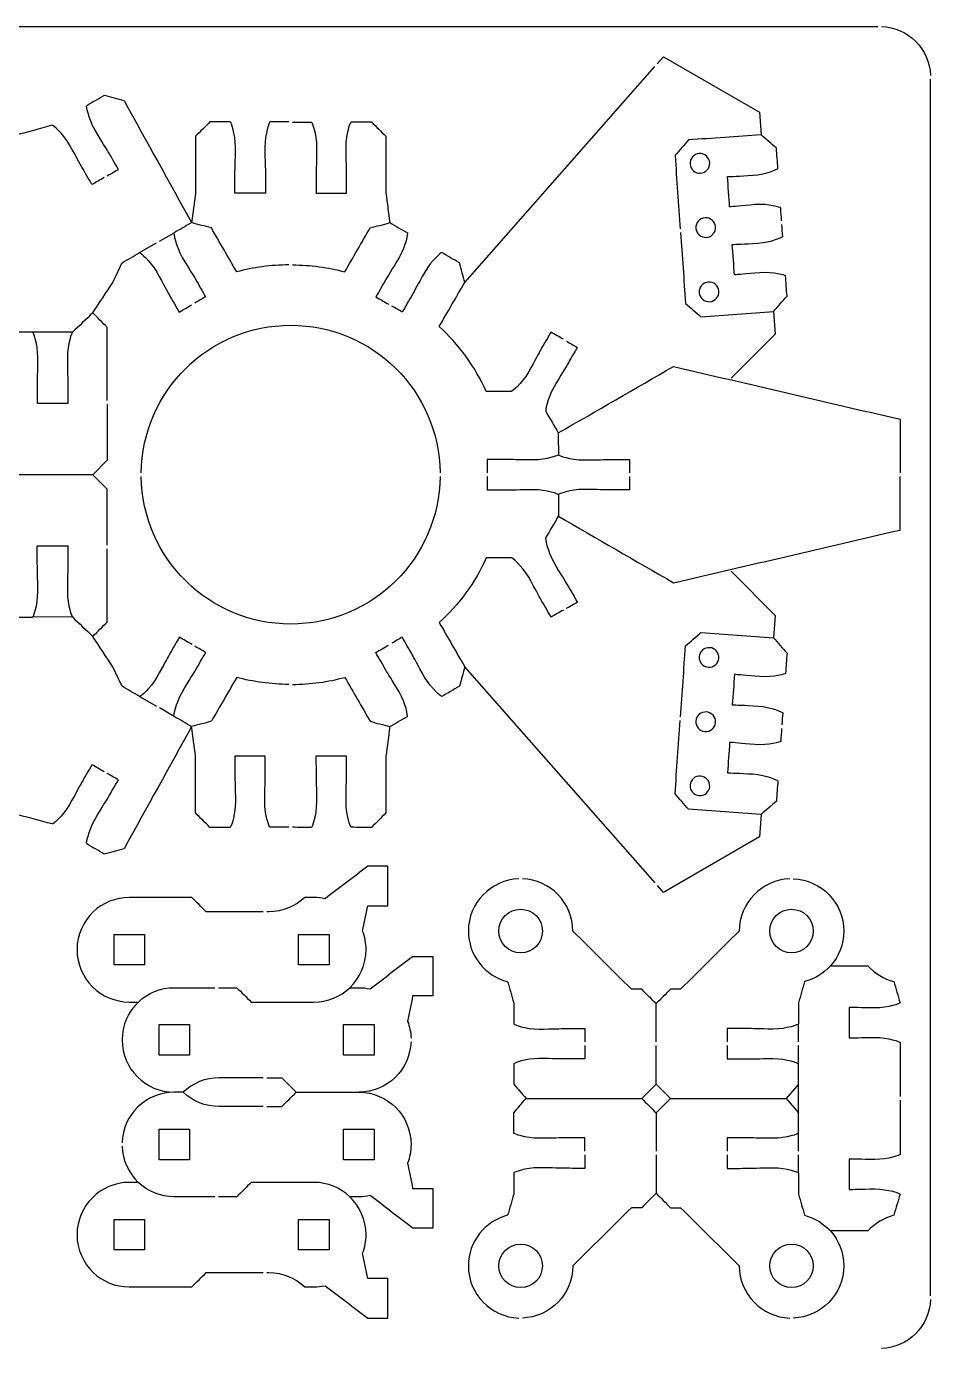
# Model space of a CAD drawing. Extents: x 0 to 680, y 0 to 410.
# Drawn here: x 131.1 to 220, y 140 to 270 of the extents above; entities that cross this region are included whole.
import ezdxf

# ---------------------------------------------------------------- set-up
doc = ezdxf.new("R2010")
doc.units = 0
doc.header["$MEASUREMENT"] = 0
doc.layers.add('DEFAULT', color=18, linetype='CONTINUOUS')

msp = doc.modelspace()

# ---------------------------------------------------------------- linework, layer by layer
at = {"layer": 'DEFAULT', "color": 1}
for points in [[(5.18, 270), (214.83, 270)], [(193.13, 266.32), (193.73, 267), (203.17, 261.56), (203.18, 261.56), (203.34, 259.35)], [(174.2, 244.82), (192.9, 266.06)], [(220, 145.18), (220, 264.83)], [(144.2, 248.88), (145.62, 249.71)], [(142.24, 247.76), (142.24, 247.76), (143.89, 248.71)], [(204.57, 241.97), (204.73, 239.76), (200.4, 235.43)], [(135.63, 239.93), (131.72, 239.93)], [(139.05, 232.87), (139.05, 227.35), (137.63, 225.93)], [(139.05, 219), (139.05, 224.52), (137.63, 225.93), (120.73, 225.93), (119.31, 224.52), (119.31, 219)], [(200.4, 216.44), (204.73, 212.1), (204.57, 209.9)], [(135.63, 211.94), (131.72, 211.93)], [(192.92, 185.81), (174.2, 207.05)], [(142.24, 204.12), (142.24, 204.12), (143.89, 203.16)], [(145.62, 202.16), (144.2, 202.99)], [(203.34, 192.52), (203.18, 190.31), (193.75, 184.86), (193.15, 185.55)], [(207.02, 170.15), (207.02, 171.92)], [(191.6, 164.6), (193.02, 166.01), (193.02, 169.8)], [(207.02, 159.4), (207.02, 169.8)], [(154.74, 166.63), (156.22, 166.63), (157.63, 165.21)], [(194.43, 164.6), (193.02, 166.01)], [(207.01, 166.01), (205.8, 164.6)], [(193.02, 163.18), (194.43, 164.6), (205.8, 164.6), (207.01, 163.18)], [(207.02, 157.28), (207.02, 159.05)]]:
    msp.add_lwpolyline(points, dxfattribs=at)
for points in [[(142.72, 177.72), (139.72, 177.72), (139.72, 180.72), (142.72, 180.72)], [(160.86, 177.72), (157.86, 177.72), (157.86, 180.72), (160.86, 180.72)], [(147.15, 168.85), (144.15, 168.85), (144.15, 171.86), (147.15, 171.86)], [(165.29, 168.85), (162.29, 168.85), (162.29, 171.86), (165.29, 171.86)], [(144.15, 161.57), (147.15, 161.57), (147.15, 158.57), (144.15, 158.57)], [(162.29, 161.57), (165.29, 161.57), (165.29, 158.57), (162.29, 158.57)], [(139.72, 152.71), (142.72, 152.71), (142.72, 149.7), (139.72, 149.7)], [(157.86, 152.71), (160.86, 152.71), (160.86, 149.7), (157.86, 149.7)]]:
    msp.add_lwpolyline(points, close=True, dxfattribs=at)
for points in [[(215.18, 270), (217.8, 269.91), (219.91, 267.8), (220, 265.18)], [(168.92, 170.18), (168.83, 167.42), (166.56, 165.21), (163.79, 165.21)], [(220, 144.83), (219.91, 142.2), (217.8, 140.1), (215.18, 140.01)]]:
    msp.add_open_spline(points, degree=3, dxfattribs=at)
for points, knots in [([(139.05, 255.32), (139.42, 255.53), (139.78, 255.74), (140.15, 255.95), (139.82, 256.53), (139.48, 257.1), (139.15, 257.68), (138.98, 257.97), (138.54, 258.62), (137.85, 259.82), (137.16, 261.01), (136.99, 262.21), (137.03, 262.23), (137.61, 262.57), (138.19, 262.9), (138.77, 263.23), (139.41, 263.06), (140.06, 262.89), (140.7, 262.71), (142.92, 258.71), (145.13, 254.71), (147.35, 250.71)], [0, 0, 0, 0, 3.593341, 3.593341, 3.593341, 9.256874, 9.256874, 9.256874, 10.256874, 10.256874, 10.256874, 11.256874, 11.256874, 11.256874, 16.92406, 16.92406, 16.92406, 22.597798, 22.597798, 22.597798, 61.508517, 61.508517, 61.508517, 61.508517]), ([(138.75, 255.14), (138.35, 254.91), (137.95, 254.68), (137.55, 254.45), (137.22, 255.02), (136.89, 255.6), (136.55, 256.18), (136.38, 256.47), (136.03, 257.17), (135.34, 258.37), (134.65, 259.56), (133.7, 260.31), (133.65, 260.28), (132.41, 259.94), (131.17, 259.61), (129.92, 259.27), (129.79, 258.38), (129.66, 257.48), (129.52, 256.58)], [0, 0, 0, 0, 3.915827, 3.915827, 3.915827, 9.574351, 9.574351, 9.574351, 10.574351, 10.574351, 10.574351, 11.574351, 11.574351, 11.574351, 22.531491, 22.531491, 22.531491, 30.254605, 30.254605, 30.254605, 30.254605]), ([(156.92, 260.61), (156.3, 260.61), (155.68, 260.61), (155.05, 260.61), (155, 260.61), (154.55, 259.5), (154.56, 258.11), (154.55, 256.73), (154.61, 255.95), (154.6, 255.62), (154.61, 254.95), (154.61, 254.28), (154.61, 253.62), (153.61, 253.62), (152.61, 253.62), (151.61, 253.62), (151.61, 254.28), (151.61, 254.95), (151.61, 255.61), (151.61, 255.95), (151.65, 256.73), (151.66, 258.11), (151.65, 259.49), (151.21, 260.61), (151.15, 260.61), (150.48, 260.61), (149.81, 260.61), (149.15, 260.61), (148.68, 260.14), (148.21, 259.67), (147.73, 259.2), (147.73, 257.34), (147.73, 255.48), (147.73, 253.62), (147.61, 252.65), (147.48, 251.68), (147.35, 250.71)], [0, 0, 0, 0, 5.280038, 5.280038, 5.280038, 6.280038, 6.280038, 6.280038, 7.280038, 7.280038, 7.280038, 12.950073, 12.950073, 12.950073, 21.450073, 21.450073, 21.450073, 27.110082, 27.110082, 27.110082, 28.110082, 28.110082, 28.110082, 29.110082, 29.110082, 29.110082, 34.770091, 34.770091, 34.770091, 40.441087, 40.441087, 40.441087, 56.271087, 56.271087, 56.271087, 64.592782, 64.592782, 64.592782, 64.592782]), ([(157.27, 260.6), (157.37, 260.6), (157.48, 260.6), (157.59, 260.6), (158.1, 260.6), (158.62, 260.6), (159.13, 260.6), (159.19, 260.6), (159.63, 259.49), (159.64, 258.11), (159.64, 256.73), (159.59, 255.95), (159.59, 255.61), (159.59, 254.94), (159.59, 254.28), (159.59, 253.62), (160.59, 253.62), (161.59, 253.62), (162.59, 253.62), (162.59, 254.28), (162.59, 254.95), (162.59, 255.61), (162.59, 255.95), (162.54, 256.73), (162.54, 258.11), (162.54, 259.49), (162.98, 260.61), (163.03, 260.61), (163.7, 260.61), (164.37, 260.61), (165.03, 260.61), (165.51, 260.14), (165.98, 259.67), (166.45, 259.2), (166.45, 257.34), (166.45, 255.48), (166.45, 253.62), (166.58, 252.65), (166.7, 251.68), (166.83, 250.71)], [0, 0, 0, 0, 0.91, 0.91, 0.91, 5.28, 5.28, 5.28, 6.28, 6.28, 6.28, 7.28, 7.28, 7.28, 12.93, 12.93, 12.93, 21.43, 21.43, 21.43, 27.090009, 27.090009, 27.090009, 28.090009, 28.090009, 28.090009, 29.090009, 29.090009, 29.090009, 34.760009, 34.760009, 34.760009, 40.431005, 40.431005, 40.431005, 56.261005, 56.261005, 56.261005, 64.581396, 64.581396, 64.581396, 64.581396]), ([(205.36, 250.88), (205.33, 251.31), (205.3, 251.73), (205.27, 252.16), (205.27, 252.21), (204.12, 252.58), (202.75, 252.48), (201.37, 252.38), (200.59, 252.28), (200.25, 252.25), (200.18, 253.25), (200.11, 254.25), (200.04, 255.24), (200.38, 255.26), (201.16, 255.27), (202.53, 255.37), (203.91, 255.47), (204.99, 255.98), (204.99, 256.04), (204.95, 256.71), (204.9, 257.37), (204.85, 258.04), (204.35, 258.47), (203.84, 258.91), (203.34, 259.35), (200.96, 259.18), (198.57, 259.01), (196.19, 258.84), (195.75, 258.34), (195.32, 257.83), (194.88, 257.33), (195.05, 254.92), (195.22, 252.5), (195.39, 250.09)], [0, 0, 0, 0, 3.639299, 3.639299, 3.639299, 4.639299, 4.639299, 4.639299, 5.639299, 5.639299, 5.639299, 14.131237, 14.131237, 14.131237, 15.131237, 15.131237, 15.131237, 16.131237, 16.131237, 16.131237, 21.796093, 21.796093, 21.796093, 27.46679, 27.46679, 27.46679, 47.7779, 47.7779, 47.7779, 53.456148, 53.456148, 53.456148, 74.018047, 74.018047, 74.018047, 74.018047]), ([(197.39, 255.57), (196.86, 255.53), (196.4, 255.93), (196.36, 256.46), (196.32, 257), (196.72, 257.46), (197.26, 257.5), (197.79, 257.54), (198.25, 257.13), (198.29, 256.6), (198.33, 256.07), (197.92, 255.6), (197.39, 255.57)], [1, 1, 1, 1, 2, 2, 2, 3, 3, 3, 4, 4, 4, 5, 5, 5, 5]), ([(197.96, 249.26), (197.43, 249.23), (196.97, 249.63), (196.93, 250.16), (196.89, 250.69), (197.29, 251.16), (197.83, 251.2), (198.36, 251.23), (198.82, 250.83), (198.86, 250.3), (198.9, 249.77), (198.49, 249.3), (197.96, 249.26)], [1, 1, 1, 1, 2, 2, 2, 3, 3, 3, 4, 4, 4, 5, 5, 5, 5]), ([(156.92, 246.56), (155.14, 246.55), (153.42, 246.31), (151.78, 245.87), (150.95, 247.31), (150.12, 248.75), (149.29, 250.19), (148.65, 250.36), (148, 250.53), (147.36, 250.71), (146.78, 250.37), (146.2, 250.04), (145.62, 249.71), (145.57, 249.68), (145.75, 248.49), (146.43, 247.29), (147.13, 246.09), (147.56, 245.44), (147.73, 245.15), (148.06, 244.57), (148.39, 243.99), (148.72, 243.42), (148.37, 243.22), (148.03, 243.01), (147.68, 242.81)], [0, 0, 0, 0, 1, 1, 1, 15.121491, 15.121491, 15.121491, 20.795228, 20.795228, 20.795228, 26.462415, 26.462415, 26.462415, 27.462415, 27.462415, 27.462415, 28.462415, 28.462415, 28.462415, 34.115945, 34.115945, 34.115945, 37.53438, 37.53438, 37.53438, 37.53438]), ([(157.27, 246.56), (159.04, 246.55), (160.77, 246.31), (162.41, 245.87), (163.24, 247.31), (164.07, 248.75), (164.9, 250.19), (165.54, 250.36), (166.19, 250.53), (166.83, 250.71), (167.41, 250.37), (167.98, 250.04), (168.56, 249.71), (168.62, 249.68), (168.44, 248.49), (167.75, 247.29), (167.06, 246.09), (166.63, 245.44), (166.46, 245.15), (166.13, 244.57), (165.8, 243.99), (165.46, 243.42), (165.89, 243.17), (166.31, 242.93), (166.74, 242.68)], [0, 0, 0, 0, 1, 1, 1, 15.121491, 15.121491, 15.121491, 20.795228, 20.795228, 20.795228, 26.462415, 26.462415, 26.462415, 27.462415, 27.462415, 27.462415, 28.462415, 28.462415, 28.462415, 34.115945, 34.115945, 34.115945, 38.282298, 38.282298, 38.282298, 38.282298]), ([(195.42, 249.74), (195.58, 247.42), (195.75, 245.09), (195.92, 242.77), (196.42, 242.34), (196.92, 241.9), (197.43, 241.46), (199.81, 241.63), (202.19, 241.8), (204.57, 241.97), (205.01, 242.47), (205.45, 242.98), (205.89, 243.48), (205.84, 244.15), (205.79, 244.81), (205.74, 245.48), (205.74, 245.53), (204.59, 245.89), (203.22, 245.79), (201.84, 245.7), (201.07, 245.59), (200.73, 245.57), (200.66, 246.56), (200.58, 247.56), (200.51, 248.56), (200.86, 248.59), (201.63, 248.59), (203.01, 248.69), (204.38, 248.79), (205.47, 249.3), (205.47, 249.36), (205.44, 249.75), (205.41, 250.14), (205.39, 250.53)], [0, 0, 0, 0, 19.810242, 19.810242, 19.810242, 25.474384, 25.474384, 25.474384, 45.785494, 45.785494, 45.785494, 51.456191, 51.456191, 51.456191, 57.130307, 57.130307, 57.130307, 58.130307, 58.130307, 58.130307, 59.130307, 59.130307, 59.130307, 67.622245, 67.622245, 67.622245, 68.622245, 68.622245, 68.622245, 69.622245, 69.622245, 69.622245, 72.940226, 72.940226, 72.940226, 72.940226]), ([(137.63, 241.84), (138.28, 242.83), (138.94, 243.83), (139.59, 244.82), (139.9, 245.47), (140.2, 246.11), (140.51, 246.76), (141.08, 247.09), (141.66, 247.42), (142.24, 247.76), (142.32, 247.76), (143.25, 247.02), (143.92, 245.84), (144.61, 244.64), (144.96, 243.95), (145.13, 243.65), (145.46, 243.07), (145.79, 242.49), (146.13, 241.92), (146.54, 242.16), (146.96, 242.4), (147.37, 242.64)], [0, 0, 0, 0, 10.123497, 10.123497, 10.123497, 16.184727, 16.184727, 16.184727, 21.861913, 21.861913, 21.861913, 22.861913, 22.861913, 22.861913, 23.861913, 23.861913, 23.861913, 29.524112, 29.524112, 29.524112, 33.614846, 33.614846, 33.614846, 33.614846]), ([(183.9, 239.24), (183.49, 239.47), (183.08, 239.71), (182.67, 239.95), (182.34, 239.37), (182.01, 238.79), (181.67, 238.21), (181.5, 237.92), (181.16, 237.22), (180.46, 236.02), (179.78, 234.83), (178.83, 234.08), (178.78, 234.11), (177.95, 234.11), (177.13, 234.11), (176.3, 234.11), (175.26, 236.54), (173.56, 238.78), (171.69, 240.5), (172.53, 241.94), (173.36, 243.38), (174.2, 244.82), (174.02, 245.47), (173.85, 246.11), (173.68, 246.76), (173.1, 247.09), (172.53, 247.42), (171.95, 247.76), (171.9, 247.78), (170.95, 247.04), (170.27, 245.84), (169.57, 244.64), (169.23, 243.95), (169.06, 243.65), (168.72, 243.07), (168.39, 242.49), (168.06, 241.92), (167.72, 242.11), (167.38, 242.31), (167.04, 242.51)], [0, 0, 0, 0, 4.018768, 4.018768, 4.018768, 9.680968, 9.680968, 9.680968, 10.680968, 10.680968, 10.680968, 11.680968, 11.680968, 11.680968, 18.720968, 18.720968, 18.720968, 19.720968, 19.720968, 19.720968, 33.8921, 33.8921, 33.8921, 39.563255, 39.563255, 39.563255, 45.230442, 45.230442, 45.230442, 46.230442, 46.230442, 46.230442, 47.230442, 47.230442, 47.230442, 52.892641, 52.892641, 52.892641, 56.230455, 56.230455, 56.230455, 56.230455]), ([(198.29, 242.94), (197.76, 242.9), (197.3, 243.31), (197.26, 243.84), (197.22, 244.37), (197.62, 244.84), (198.15, 244.87), (198.69, 244.91), (199.15, 244.51), (199.19, 243.97), (199.23, 243.44), (198.82, 242.98), (198.29, 242.94)], [1, 1, 1, 1, 2, 2, 2, 3, 3, 3, 4, 4, 4, 5, 5, 5, 5]), ([(139.05, 233.22), (139.05, 235.62), (139.05, 238.02), (139.05, 240.42), (138.57, 240.89), (138.1, 241.37), (137.63, 241.84), (136.96, 241.2), (136.3, 240.57), (135.63, 239.93), (135.58, 239.93), (135.13, 238.81), (135.13, 237.43), (135.13, 236.05), (135.18, 235.27), (135.18, 234.93), (135.18, 234.27), (135.18, 233.6), (135.19, 232.93), (134.19, 232.93), (133.19, 232.93), (132.19, 232.93), (132.19, 233.6), (132.18, 234.26), (132.18, 234.93), (132.18, 235.27), (132.23, 236.05), (132.23, 237.43), (132.23, 238.81), (131.79, 239.93), (131.73, 239.93), (130.03, 239.93), (128.33, 239.93), (126.63, 239.93), (126.58, 239.93), (126.13, 238.81), (126.13, 237.43), (126.13, 236.05), (126.18, 235.27), (126.18, 234.93), (126.18, 234.27), (126.18, 233.6), (126.19, 232.93), (125.19, 232.93), (124.19, 232.93), (123.19, 232.93), (123.19, 233.6), (123.19, 234.26), (123.18, 234.93), (123.18, 235.27), (123.23, 236.05), (123.23, 237.43), (123.23, 238.81), (122.79, 239.93), (122.73, 239.93), (122.06, 240.57), (121.39, 241.2), (120.73, 241.84), (120.25, 241.36), (119.78, 240.89), (119.31, 240.42), (119.31, 238.02), (119.31, 235.62), (119.31, 233.22)], [0, 0, 0, 0, 20.42, 20.42, 20.42, 26.098072, 26.098072, 26.098072, 33.928072, 33.928072, 33.928072, 34.928072, 34.928072, 34.928072, 35.928072, 35.928072, 35.928072, 41.598081, 41.598081, 41.598081, 50.098081, 50.098081, 50.098081, 55.75809, 55.75809, 55.75809, 56.75809, 56.75809, 56.75809, 57.75809, 57.75809, 57.75809, 72.198093, 72.198093, 72.198093, 73.198093, 73.198093, 73.198093, 74.198093, 74.198093, 74.198093, 79.868128, 79.868128, 79.868128, 88.368128, 88.368128, 88.368128, 94.028137, 94.028137, 94.028137, 95.028137, 95.028137, 95.028137, 96.028137, 96.028137, 96.028137, 103.858137, 103.858137, 103.858137, 109.529133, 109.529133, 109.529133, 129.949133, 129.949133, 129.949133, 129.949133]), ([(142.4, 226.11), (142.5, 234.14), (149.04, 240.62), (157.09, 240.62), (165.15, 240.62), (171.69, 234.14), (171.78, 226.11)], [0, 0, 0, 0, 1, 1, 1, 2, 2, 2, 2]), ([(184.2, 239.06), (184.56, 238.86), (184.91, 238.65), (185.27, 238.45), (184.93, 237.87), (184.6, 237.29), (184.27, 236.72), (184.1, 236.42), (183.67, 235.77), (182.98, 234.57), (182.29, 233.37), (182.12, 232.18), (182.17, 232.16), (182.58, 231.45), (182.99, 230.74), (183.4, 230.03), (187.17, 232.21), (190.95, 234.39), (194.73, 236.57), (202.15, 234.84), (209.58, 233.11), (217.01, 231.38), (217.01, 229.62), (217.01, 227.86), (217.01, 226.11)], [0, 0, 0, 0, 3.490401, 3.490401, 3.490401, 9.143931, 9.143931, 9.143931, 10.143931, 10.143931, 10.143931, 11.143931, 11.143931, 11.143931, 18.119725, 18.119725, 18.119725, 55.202842, 55.202842, 55.202842, 120.043467, 120.043467, 120.043467, 134.993467, 134.993467, 134.993467, 134.993467]), ([(183.4, 230.03), (183.4, 229.31), (183.41, 228.6), (183.41, 227.89), (183.41, 227.83), (182.3, 227.38), (180.92, 227.38), (179.53, 227.38), (178.75, 227.43), (178.42, 227.43), (177.75, 227.43), (177.08, 227.43), (176.42, 227.43), (176.42, 226.99), (176.42, 226.55), (176.42, 226.11)], [0, 0, 0, 0, 6.060132, 6.060132, 6.060132, 7.060132, 7.060132, 7.060132, 8.060132, 8.060132, 8.060132, 13.720141, 13.720141, 13.720141, 17.460141, 17.460141, 17.460141, 17.460141]), ([(183.41, 227.88), (183.41, 227.82), (184.54, 227.38), (185.91, 227.38), (187.29, 227.38), (188.07, 227.43), (188.42, 227.43), (189.08, 227.43), (189.75, 227.43), (190.41, 227.43), (190.41, 226.99), (190.41, 226.55), (190.41, 226.11)], [0, 0, 0, 0, 1, 1, 1, 2, 2, 2, 7.660009, 7.660009, 7.660009, 11.410009, 11.410009, 11.410009, 11.410009]), ([(171.78, 225.76), (171.69, 217.73), (165.15, 211.24), (157.09, 211.24), (149.04, 211.24), (142.5, 217.73), (142.4, 225.76)], [0, 0, 0, 0, 1, 1, 1, 2, 2, 2, 2]), ([(176.42, 225.76), (176.42, 225.31), (176.42, 224.87), (176.42, 224.43), (177.09, 224.43), (177.75, 224.43), (178.42, 224.43), (178.76, 224.43), (179.54, 224.48), (180.92, 224.48), (182.3, 224.48), (183.42, 224.04), (183.42, 223.98), (183.42, 223.98), (183.42, 223.97), (183.42, 223.97), (183.42, 223.26), (183.42, 222.55), (183.42, 221.84)], [0, 0, 0, 0, 3.77, 3.77, 3.77, 9.440009, 9.440009, 9.440009, 10.440009, 10.440009, 10.440009, 11.440009, 11.440009, 11.440009, 11.480009, 11.480009, 11.480009, 17.520009, 17.520009, 17.520009, 17.520009]), ([(184.2, 212.79), (184.56, 213), (184.93, 213.21), (185.29, 213.42), (184.96, 214), (184.62, 214.57), (184.29, 215.15), (184.12, 215.45), (183.69, 216.09), (182.99, 217.29), (182.31, 218.49), (182.14, 219.68), (182.19, 219.71), (182.6, 220.42), (183.01, 221.13), (183.42, 221.84), (187.19, 219.66), (190.96, 217.48), (194.74, 215.3), (202.16, 217.03), (209.58, 218.76), (217.01, 220.49), (217.01, 222.24), (217.01, 224), (217.01, 225.76)], [0, 0, 0, 0, 3.557359, 3.557359, 3.557359, 9.210888, 9.210888, 9.210888, 10.210888, 10.210888, 10.210888, 11.210888, 11.210888, 11.210888, 18.173022, 18.173022, 18.173022, 55.223777, 55.223777, 55.223777, 120.030648, 120.030648, 120.030648, 134.970648, 134.970648, 134.970648, 134.970648]), ([(190.41, 225.76), (190.41, 225.31), (190.41, 224.87), (190.41, 224.43), (189.75, 224.43), (189.08, 224.43), (188.42, 224.43), (188.08, 224.43), (187.3, 224.48), (185.92, 224.48), (184.54, 224.47), (183.42, 224.03), (183.42, 223.97)], [0, 0, 0, 0, 3.76, 3.76, 3.76, 9.410009, 9.410009, 9.410009, 10.410009, 10.410009, 10.410009, 11.410009, 11.410009, 11.410009, 11.410009]), ([(119.31, 218.64), (119.31, 216.24), (119.31, 213.84), (119.31, 211.44), (119.78, 210.97), (120.25, 210.5), (120.73, 210.03), (121.39, 210.66), (122.06, 211.3), (122.73, 211.93), (122.78, 211.93), (123.23, 213.05), (123.22, 214.43), (123.22, 215.82), (123.17, 216.59), (123.17, 216.93), (123.17, 217.6), (123.17, 218.27), (123.17, 218.93), (124.17, 218.93), (125.17, 218.93), (126.17, 218.93), (126.17, 218.27), (126.17, 217.6), (126.17, 216.94), (126.17, 216.6), (126.13, 215.82), (126.12, 214.44), (126.13, 213.05), (126.57, 211.94), (126.63, 211.94), (128.33, 211.93), (130.03, 211.93), (131.73, 211.93), (131.78, 211.93), (132.23, 213.05), (132.22, 214.43), (132.23, 215.82), (132.17, 216.59), (132.18, 216.93), (132.17, 217.6), (132.17, 218.27), (132.17, 218.93), (133.17, 218.93), (134.17, 218.93), (135.17, 218.93), (135.17, 218.27), (135.17, 217.6), (135.17, 216.94), (135.18, 216.6), (135.13, 215.82), (135.13, 214.44), (135.13, 213.05), (135.57, 211.94), (135.63, 211.94), (136.3, 211.3), (136.96, 210.67), (137.63, 210.03), (138.1, 210.5), (138.57, 210.97), (139.05, 211.44), (139.05, 213.84), (139.05, 216.24), (139.05, 218.64)], [0, 0, 0, 0, 20.41, 20.41, 20.41, 26.088072, 26.088072, 26.088072, 33.918072, 33.918072, 33.918072, 34.918072, 34.918072, 34.918072, 35.918072, 35.918072, 35.918072, 41.588081, 41.588081, 41.588081, 50.088081, 50.088081, 50.088081, 55.74809, 55.74809, 55.74809, 56.74809, 56.74809, 56.74809, 57.74809, 57.74809, 57.74809, 72.188093, 72.188093, 72.188093, 73.188093, 73.188093, 73.188093, 74.188093, 74.188093, 74.188093, 79.858128, 79.858128, 79.858128, 88.358128, 88.358128, 88.358128, 94.018137, 94.018137, 94.018137, 95.018137, 95.018137, 95.018137, 96.018137, 96.018137, 96.018137, 103.848137, 103.848137, 103.848137, 109.519133, 109.519133, 109.519133, 129.929133, 129.929133, 129.929133, 129.929133]), ([(183.9, 212.62), (183.5, 212.38), (183.09, 212.15), (182.69, 211.92), (182.36, 212.5), (182.03, 213.08), (181.7, 213.65), (181.52, 213.95), (181.18, 214.65), (180.49, 215.84), (179.8, 217.04), (178.85, 217.78), (178.8, 217.76), (177.97, 217.76), (177.15, 217.76), (176.32, 217.76), (175.28, 215.32), (173.56, 213.1), (171.7, 211.38), (172.53, 209.93), (173.36, 208.49), (174.2, 207.05), (174.02, 206.4), (173.85, 205.76), (173.68, 205.12), (173.1, 204.78), (172.52, 204.45), (171.95, 204.12), (171.9, 204.09), (170.95, 204.83), (170.26, 206.03), (169.56, 207.23), (169.22, 207.92), (169.05, 208.22), (168.71, 208.79), (168.38, 209.37), (168.05, 209.95), (167.71, 209.75), (167.37, 209.55), (167.03, 209.36)], [0, 0, 0, 0, 3.946809, 3.946809, 3.946809, 9.609008, 9.609008, 9.609008, 10.609008, 10.609008, 10.609008, 11.609008, 11.609008, 11.609008, 18.65315, 18.65315, 18.65315, 19.65315, 19.65315, 19.65315, 33.819282, 33.819282, 33.819282, 39.49302, 39.49302, 39.49302, 45.160206, 45.160206, 45.160206, 46.160206, 46.160206, 46.160206, 47.160206, 47.160206, 47.160206, 52.818731, 52.818731, 52.818731, 56.156545, 56.156545, 56.156545, 56.156545]), ([(147.38, 209.23), (146.97, 209.47), (146.55, 209.71), (146.14, 209.95), (145.81, 209.37), (145.47, 208.79), (145.14, 208.22), (144.97, 207.92), (144.62, 207.23), (143.93, 206.03), (143.25, 204.85), (142.33, 204.12), (142.24, 204.12), (141.66, 204.45), (141.09, 204.78), (140.51, 205.12), (140.2, 205.76), (139.9, 206.4), (139.59, 207.05), (138.94, 208.04), (138.28, 209.04), (137.63, 210.03)], [0, 0, 0, 0, 4.05475, 4.05475, 4.05475, 9.713275, 9.713275, 9.713275, 10.713275, 10.713275, 10.713275, 11.723275, 11.723275, 11.723275, 17.390461, 17.390461, 17.390461, 23.45597, 23.45597, 23.45597, 33.571112, 33.571112, 33.571112, 33.571112]), ([(195.42, 202.11), (195.58, 204.44), (195.75, 206.77), (195.92, 209.1), (196.42, 209.53), (196.92, 209.97), (197.43, 210.4), (199.81, 210.23), (202.19, 210.07), (204.57, 209.9), (205.01, 209.39), (205.45, 208.89), (205.89, 208.39), (205.84, 207.72), (205.79, 207.05), (205.74, 206.39), (205.74, 206.34), (204.59, 205.97), (203.22, 206.07), (201.84, 206.17), (201.07, 206.27), (200.73, 206.3), (200.66, 205.3), (200.58, 204.31), (200.51, 203.31), (200.85, 203.28), (201.63, 203.28), (203.01, 203.18), (204.38, 203.08), (205.47, 202.57), (205.47, 202.51), (205.44, 202.11), (205.41, 201.72), (205.38, 201.33)], [0, 0, 0, 0, 19.840166, 19.840166, 19.840166, 25.504308, 25.504308, 25.504308, 45.815418, 45.815418, 45.815418, 51.486115, 51.486115, 51.486115, 57.160945, 57.160945, 57.160945, 58.160945, 58.160945, 58.160945, 59.160945, 59.160945, 59.160945, 67.652883, 67.652883, 67.652883, 68.652883, 68.652883, 68.652883, 69.652883, 69.652883, 69.652883, 73.001494, 73.001494, 73.001494, 73.001494]), ([(156.92, 205.31), (155.14, 205.32), (153.42, 205.56), (151.78, 206), (150.95, 204.56), (150.12, 203.12), (149.29, 201.68), (148.64, 201.5), (148, 201.33), (147.35, 201.16), (146.78, 201.49), (146.2, 201.83), (145.62, 202.16), (145.58, 202.18), (145.75, 203.38), (146.44, 204.57), (147.13, 205.77), (147.56, 206.42), (147.73, 206.71), (148.07, 207.29), (148.4, 207.87), (148.74, 208.45), (148.38, 208.65), (148.03, 208.85), (147.68, 209.06)], [0, 0, 0, 0, 1, 1, 1, 15.143811, 15.143811, 15.143811, 20.814966, 20.814966, 20.814966, 26.482153, 26.482153, 26.482153, 27.482153, 27.482153, 27.482153, 28.482153, 28.482153, 28.482153, 34.154339, 34.154339, 34.154339, 37.608757, 37.608757, 37.608757, 37.608757]), ([(157.27, 205.31), (159.04, 205.32), (160.77, 205.56), (162.41, 206), (163.24, 204.56), (164.07, 203.12), (164.9, 201.68), (165.54, 201.5), (166.19, 201.33), (166.83, 201.16), (167.41, 201.49), (167.99, 201.83), (168.57, 202.16), (168.61, 202.18), (168.44, 203.38), (167.75, 204.57), (167.06, 205.77), (166.62, 206.42), (166.45, 206.71), (166.12, 207.29), (165.78, 207.87), (165.45, 208.45), (165.88, 208.69), (166.3, 208.94), (166.72, 209.18)], [0, 0, 0, 0, 1, 1, 1, 15.143811, 15.143811, 15.143811, 20.814966, 20.814966, 20.814966, 26.482153, 26.482153, 26.482153, 27.482153, 27.482153, 27.482153, 28.482153, 28.482153, 28.482153, 34.154339, 34.154339, 34.154339, 38.320693, 38.320693, 38.320693, 38.320693]), ([(199.19, 207.89), (199.15, 207.36), (198.68, 206.96), (198.15, 206.99), (197.62, 207.03), (197.22, 207.49), (197.26, 208.03), (197.3, 208.56), (197.76, 208.96), (198.29, 208.92), (198.82, 208.89), (199.22, 208.42), (199.19, 207.89)], [1, 1, 1, 1, 2, 2, 2, 3, 3, 3, 4, 4, 4, 5, 5, 5, 5]), ([(205.36, 200.98), (205.33, 200.55), (205.3, 200.13), (205.27, 199.71), (205.27, 199.65), (204.12, 199.29), (202.74, 199.39), (201.36, 199.49), (200.59, 199.59), (200.25, 199.61), (200.18, 198.62), (200.11, 197.62), (200.04, 196.62), (200.38, 196.6), (201.16, 196.59), (202.53, 196.5), (203.91, 196.39), (204.99, 195.88), (204.99, 195.82), (204.94, 195.16), (204.9, 194.49), (204.85, 193.83), (204.35, 193.39), (203.84, 192.95), (203.34, 192.52), (200.96, 192.69), (198.57, 192.86), (196.19, 193.03), (195.75, 193.53), (195.32, 194.03), (194.88, 194.54), (195.05, 196.95), (195.22, 199.35), (195.39, 201.76)], [0, 0, 0, 0, 3.60867, 3.60867, 3.60867, 4.60867, 4.60867, 4.60867, 5.60867, 5.60867, 5.60867, 14.100607, 14.100607, 14.100607, 15.100607, 15.100607, 15.100607, 16.100607, 16.100607, 16.100607, 21.775722, 21.775722, 21.775722, 27.439208, 27.439208, 27.439208, 47.750319, 47.750319, 47.750319, 53.421015, 53.421015, 53.421015, 73.962965, 73.962965, 73.962965, 73.962965]), ([(198.86, 201.57), (198.82, 201.03), (198.36, 200.63), (197.82, 200.67), (197.29, 200.71), (196.89, 201.17), (196.93, 201.71), (196.97, 202.24), (197.43, 202.64), (197.96, 202.6), (198.49, 202.56), (198.9, 202.1), (198.86, 201.57)], [1, 1, 1, 1, 2, 2, 2, 3, 3, 3, 4, 4, 4, 5, 5, 5, 5]), ([(147.35, 201.16), (145.13, 197.16), (142.92, 193.15), (140.7, 189.15), (140.05, 188.98), (139.41, 188.8), (138.76, 188.63), (138.19, 188.96), (137.61, 189.3), (137.03, 189.63), (136.99, 189.65), (137.16, 190.85), (137.85, 192.05), (138.54, 193.24), (138.97, 193.89), (139.14, 194.19), (139.48, 194.76), (139.81, 195.34), (140.15, 195.92), (139.78, 196.13), (139.42, 196.34), (139.05, 196.55)], [0, 0, 0, 0, 38.929159, 38.929159, 38.929159, 44.602896, 44.602896, 44.602896, 50.270083, 50.270083, 50.270083, 51.270083, 51.270083, 51.270083, 52.270083, 52.270083, 52.270083, 57.933615, 57.933615, 57.933615, 61.513294, 61.513294, 61.513294, 61.513294]), ([(156.92, 191.26), (156.81, 191.26), (156.7, 191.26), (156.6, 191.26), (156.08, 191.26), (155.57, 191.26), (155.05, 191.26), (154.99, 191.26), (154.55, 192.38), (154.54, 193.76), (154.54, 195.14), (154.6, 195.92), (154.59, 196.26), (154.59, 196.92), (154.59, 197.59), (154.59, 198.25), (153.59, 198.25), (152.59, 198.25), (151.59, 198.25), (151.59, 197.59), (151.6, 196.92), (151.6, 196.25), (151.6, 195.91), (151.65, 195.14), (151.65, 193.75), (151.65, 192.37), (151.2, 191.25), (151.15, 191.25), (150.48, 191.25), (149.82, 191.25), (149.15, 191.25), (148.68, 191.72), (148.21, 192.19), (147.73, 192.67), (147.73, 194.53), (147.73, 196.39), (147.73, 198.25), (147.61, 199.22), (147.48, 200.19), (147.35, 201.16)], [0, 0, 0, 0, 0.91, 0.91, 0.91, 5.28, 5.28, 5.28, 6.28, 6.28, 6.28, 7.28, 7.28, 7.28, 12.929, 12.929, 12.929, 21.429, 21.429, 21.429, 27.088009, 27.088009, 27.088009, 28.088009, 28.088009, 28.088009, 29.088009, 29.088009, 29.088009, 34.758009, 34.758009, 34.758009, 40.429712, 40.429712, 40.429712, 56.258712, 56.258712, 56.258712, 64.580095, 64.580095, 64.580095, 64.580095]), ([(166.83, 201.16), (166.71, 200.19), (166.58, 199.22), (166.45, 198.25), (166.45, 196.39), (166.45, 194.53), (166.45, 192.67), (165.98, 192.19), (165.51, 191.72), (165.03, 191.25), (164.37, 191.25), (163.7, 191.25), (163.04, 191.26), (162.97, 191.26), (162.53, 192.37), (162.53, 193.75), (162.53, 195.14), (162.58, 195.92), (162.58, 196.25), (162.57, 196.92), (162.57, 197.59), (162.57, 198.25), (161.57, 198.25), (160.57, 198.25), (159.57, 198.25), (159.58, 197.58), (159.58, 196.92), (159.58, 196.25), (159.58, 195.91), (159.63, 195.13), (159.63, 193.75), (159.63, 192.37), (159.18, 191.25), (159.13, 191.25), (158.51, 191.25), (157.89, 191.25), (157.27, 191.26)], [0, 0, 0, 0, 8.321695, 8.321695, 8.321695, 24.151695, 24.151695, 24.151695, 29.822691, 29.822691, 29.822691, 35.4827, 35.4827, 35.4827, 36.4827, 36.4827, 36.4827, 37.4827, 37.4827, 37.4827, 43.142709, 43.142709, 43.142709, 51.642709, 51.642709, 51.642709, 57.312744, 57.312744, 57.312744, 58.312744, 58.312744, 58.312744, 59.312744, 59.312744, 59.312744, 64.592753, 64.592753, 64.592753, 64.592753]), ([(138.75, 196.72), (138.35, 196.95), (137.95, 197.18), (137.55, 197.41), (137.22, 196.84), (136.88, 196.26), (136.55, 195.69), (136.38, 195.39), (136.03, 194.69), (135.34, 193.5), (134.65, 192.3), (133.7, 191.56), (133.65, 191.59), (132.41, 191.92), (131.16, 192.25), (129.92, 192.59), (129.79, 193.49), (129.65, 194.39), (129.52, 195.29)], [0, 0, 0, 0, 3.924487, 3.924487, 3.924487, 9.583012, 9.583012, 9.583012, 10.583012, 10.583012, 10.583012, 11.583012, 11.583012, 11.583012, 22.537554, 22.537554, 22.537554, 30.270561, 30.270561, 30.270561, 30.270561]), ([(198.29, 195.26), (198.25, 194.73), (197.79, 194.33), (197.26, 194.37), (196.72, 194.41), (196.32, 194.87), (196.36, 195.4), (196.4, 195.94), (196.86, 196.34), (197.39, 196.3), (197.92, 196.26), (198.33, 195.8), (198.29, 195.26)], [1, 1, 1, 1, 2, 2, 2, 3, 3, 3, 4, 4, 4, 5, 5, 5, 5]), ([(149.98, 175.49), (150.58, 175.49), (151.19, 175.49), (151.79, 175.49), (152.27, 175.02), (152.74, 174.55), (153.21, 174.08), (155.26, 174.08), (157.31, 174.08), (159.37, 174.08), (160.73, 174.08), (161.97, 174.61), (162.9, 175.49), (163.88, 176.43), (164.5, 177.75), (164.5, 179.22), (164.5, 179.86), (164.38, 180.48), (164.16, 181.05), (164.33, 181.88), (164.49, 182.71), (164.66, 183.54), (165.32, 183.54), (165.99, 183.54), (166.65, 183.54), (166.65, 184.84), (166.65, 186.14), (166.65, 187.43), (165.99, 187.43), (165.32, 187.43), (164.66, 187.43), (163.26, 186.37), (161.86, 185.3), (160.47, 184.24), (160.11, 184.32), (159.74, 184.36), (159.37, 184.36), (159.07, 184.36), (158.77, 184.36), (158.47, 184.36), (157.56, 183.48), (156.31, 182.95), (154.94, 182.95), (154.88, 182.95), (154.81, 182.95), (154.74, 182.95)], [0, 0, 0, 0, 5.15, 5.15, 5.15, 10.820996, 10.820996, 10.820996, 28.270996, 28.270996, 28.270996, 29.280996, 29.280996, 29.280996, 30.280996, 30.280996, 30.280996, 31.280996, 31.280996, 31.280996, 38.498087, 38.498087, 38.498087, 44.158087, 44.158087, 44.158087, 55.178087, 55.178087, 55.178087, 60.838087, 60.838087, 60.838087, 75.772507, 75.772507, 75.772507, 76.772507, 76.772507, 76.772507, 79.312507, 79.312507, 79.312507, 80.312507, 80.312507, 80.312507, 80.892507, 80.892507, 80.892507, 80.892507]), ([(179.52, 186.19), (176.77, 186.1), (174.56, 183.83), (174.56, 181.06), (174.56, 178.67), (176.2, 176.65), (178.42, 176.09), (178.62, 175.39), (178.82, 174.7), (179.02, 174), (179.02, 173.31), (179.02, 172.61), (179.02, 171.92), (179.02, 171.87), (180.14, 171.42), (181.52, 171.42), (182.9, 171.42), (183.68, 171.47), (184.02, 171.47), (184.68, 171.47), (185.35, 171.47), (186.02, 171.47), (186.02, 171.03), (186.02, 170.59), (186.02, 170.15)], [0, 0, 0, 0, 1, 1, 1, 2, 2, 2, 8.150603, 8.150603, 8.150603, 14.050603, 14.050603, 14.050603, 15.050603, 15.050603, 15.050603, 16.050603, 16.050603, 16.050603, 21.72061, 21.72061, 21.72061, 25.47061, 25.47061, 25.47061, 25.47061]), ([(193.02, 170.15), (193.02, 171.41), (193.02, 172.66), (193.02, 173.92), (192.55, 174.39), (192.07, 174.86), (191.6, 175.33), (191.27, 175.33), (190.94, 175.33), (190.61, 175.33), (188.68, 177.24), (186.76, 179.15), (184.84, 181.06), (184.84, 183.84), (182.62, 186.1), (179.87, 186.19)], [0, 0, 0, 0, 10.68, 10.68, 10.68, 16.350289, 16.350289, 16.350289, 19.170289, 19.170289, 19.170289, 42.215787, 42.215787, 42.215787, 43.215787, 43.215787, 43.215787, 43.215787]), ([(206.16, 186.19), (203.41, 186.1), (201.2, 183.83), (201.2, 181.06), (199.27, 179.15), (197.35, 177.24), (195.43, 175.33), (195.09, 175.33), (194.76, 175.33), (194.43, 175.33), (193.96, 174.86), (193.49, 174.39), (193.02, 173.92)], [0, 0, 0, 0, 1, 1, 1, 24.044793, 24.044793, 24.044793, 26.864793, 26.864793, 26.864793, 32.53579, 32.53579, 32.53579, 32.53579]), ([(206.51, 186.19), (209.26, 186.1), (211.47, 183.84), (211.47, 181.06), (211.47, 179.74), (210.98, 178.54), (210.16, 177.63), (209.49, 176.89), (208.61, 176.34), (207.62, 176.09), (207.42, 175.39), (207.22, 174.7), (207.02, 174)], [0, 0, 0, 0, 1, 1, 1, 2, 2, 2, 3, 3, 3, 9.150603, 9.150603, 9.150603, 9.150603]), ([(154.39, 182.95), (152.52, 182.95), (150.65, 182.95), (148.78, 182.95), (148.31, 183.42), (147.84, 183.89), (147.37, 184.36), (145.32, 184.36), (143.27, 184.36), (141.22, 184.36), (139.85, 184.36), (138.61, 183.82), (137.68, 182.95), (136.7, 182.01), (136.08, 180.68), (136.08, 179.22), (136.08, 176.39), (138.39, 174.08), (141.22, 174.08), (141.52, 174.08), (141.81, 174.08), (142.11, 174.08), (143.02, 174.96), (144.27, 175.49), (145.64, 175.49), (146.97, 175.49), (148.3, 175.49), (149.63, 175.49)], [0, 0, 0, 0, 15.9, 15.9, 15.9, 21.556854, 21.556854, 21.556854, 38.986854, 38.986854, 38.986854, 39.986854, 39.986854, 39.986854, 40.986854, 40.986854, 40.986854, 41.986854, 41.986854, 41.986854, 44.500996, 44.500996, 44.500996, 45.500996, 45.500996, 45.500996, 56.820996, 56.820996, 56.820996, 56.820996]), ([(177.56, 181.06), (177.56, 179.88), (178.52, 178.92), (179.7, 178.92), (180.88, 178.92), (181.84, 179.88), (181.84, 181.06), (181.84, 182.24), (180.88, 183.2), (179.7, 183.2), (178.52, 183.2), (177.56, 182.24), (177.56, 181.06)], [0, 0, 0, 0, 1, 1, 1, 2, 2, 2, 3, 3, 3, 4, 4, 4, 4]), ([(206.34, 183.2), (205.16, 183.2), (204.2, 182.24), (204.2, 181.06), (204.2, 179.88), (205.16, 178.92), (206.34, 178.92), (207.52, 178.92), (208.47, 179.88), (208.47, 181.06), (208.47, 182.24), (207.52, 183.2), (206.34, 183.2)], [1, 1, 1, 1, 2, 2, 2, 3, 3, 3, 4, 4, 4, 5, 5, 5, 5]), ([(162.89, 175.49), (163.19, 175.49), (163.49, 175.49), (163.79, 175.49), (164.17, 175.49), (164.54, 175.45), (164.89, 175.37), (166.29, 176.44), (167.68, 177.5), (169.08, 178.57), (169.75, 178.57), (170.41, 178.57), (171.08, 178.57), (171.08, 177.27), (171.08, 175.97), (171.08, 174.68), (170.41, 174.68), (169.75, 174.68), (169.08, 174.68), (168.92, 173.85), (168.75, 173.01), (168.59, 172.18), (168.78, 171.67), (168.9, 171.11), (168.92, 170.53)], [0, 0, 0, 0, 2.530516, 2.530516, 2.530516, 3.53072, 3.53072, 3.53072, 18.468187, 18.468187, 18.468187, 24.129341, 24.129341, 24.129341, 35.151589, 35.151589, 35.151589, 40.812744, 40.812744, 40.812744, 48.031307, 48.031307, 48.031307, 49.031511, 49.031511, 49.031511, 49.031511]), ([(210.15, 177.63), (211.39, 177.63), (212.62, 177.63), (213.85, 177.63), (214.52, 176.89), (215.4, 176.34), (216.4, 176.09), (216.6, 175.39), (216.8, 174.7), (217, 174), (217, 174), (217, 174), (217.01, 174), (217.01, 173.94), (215.89, 173.51), (214.51, 173.5), (213.13, 173.5), (212.35, 173.55), (212.01, 173.55), (212.01, 172.55), (212.01, 171.55), (212.01, 170.55), (212.35, 170.55), (213.13, 170.6), (214.51, 170.6), (215.89, 170.6), (217.01, 170.16), (217.01, 170.1), (217.01, 168.33), (217.01, 166.55), (217.01, 164.78)], [0, 0, 0, 0, 10.472314, 10.472314, 10.472314, 11.472535, 11.472535, 11.472535, 17.633149, 17.633149, 17.633149, 17.663156, 17.663156, 17.663156, 18.663377, 18.663377, 18.663377, 19.663598, 19.663598, 19.663598, 28.15548, 28.15548, 28.15548, 29.155701, 29.155701, 29.155701, 30.155922, 30.155922, 30.155922, 45.258259, 45.258259, 45.258259, 45.258259]), ([(142.11, 174.08), (141.12, 173.14), (140.51, 171.82), (140.51, 170.35), (140.51, 167.52), (142.81, 165.21), (145.65, 165.21)], [0, 0, 0, 0, 1, 1, 1, 2, 2, 2, 2]), ([(207.02, 174), (207.02, 173.31), (207.02, 172.61), (207.02, 171.92), (207.02, 171.87), (205.9, 171.42), (204.52, 171.42), (203.13, 171.42), (202.36, 171.47), (202.02, 171.47), (201.35, 171.47), (200.68, 171.47), (200.02, 171.48), (200.02, 171.03), (200.02, 170.59), (200.02, 170.15)], [0, 0, 0, 0, 5.9, 5.9, 5.9, 6.9, 6.9, 6.9, 7.9, 7.9, 7.9, 13.570009, 13.570009, 13.570009, 17.320009, 17.320009, 17.320009, 17.320009]), ([(186.02, 169.8), (186.02, 169.36), (186.02, 168.92), (186.02, 168.48), (185.35, 168.48), (184.69, 168.48), (184.02, 168.48), (183.68, 168.47), (182.9, 168.52), (181.52, 168.52), (180.14, 168.52), (179.02, 168.07), (179.02, 168.01), (179.02, 167.35), (179.02, 166.68), (179.02, 166.01), (179.43, 165.54), (179.83, 165.07), (180.23, 164.6)], [0, 0, 0, 0, 3.76, 3.76, 3.76, 9.42, 9.42, 9.42, 10.42, 10.42, 10.42, 11.42, 11.42, 11.42, 17.09, 17.09, 17.09, 22.366836, 22.366836, 22.366836, 22.366836]), ([(200.02, 169.8), (200.02, 169.36), (200.02, 168.92), (200.02, 168.48), (200.68, 168.48), (201.35, 168.48), (202.01, 168.48), (202.35, 168.47), (203.13, 168.52), (204.51, 168.52), (205.89, 168.52), (207.01, 168.07), (207.01, 168.01)], [0, 0, 0, 0, 3.76, 3.76, 3.76, 9.42, 9.42, 9.42, 10.42, 10.42, 10.42, 11.42, 11.42, 11.42, 11.42]), ([(154.39, 166.63), (152.95, 166.63), (151.5, 166.63), (150.06, 166.63), (148.69, 166.63), (147.44, 166.09), (146.53, 165.21)], [0, 0, 0, 0, 12.28, 12.28, 12.28, 13.28, 13.28, 13.28, 13.28]), ([(154.39, 163.8), (152.95, 163.8), (151.5, 163.8), (150.06, 163.8), (148.69, 163.8), (147.44, 164.33), (146.53, 165.21), (146.23, 165.21), (145.94, 165.21), (145.65, 165.21), (142.87, 165.21), (140.6, 163), (140.51, 160.25)], [0, 0, 0, 0, 12.28, 12.28, 12.28, 13.28, 13.28, 13.28, 15.78, 15.78, 15.78, 16.78, 16.78, 16.78, 16.78]), ([(154.74, 163.8), (155.23, 163.8), (155.73, 163.8), (156.22, 163.8), (156.69, 164.27), (157.16, 164.74), (157.63, 165.21), (159.69, 165.21), (161.74, 165.21), (163.79, 165.21), (166.62, 165.21), (168.92, 162.91), (168.92, 160.07), (168.92, 159.43), (168.8, 158.81), (168.59, 158.25), (168.75, 157.41), (168.92, 156.58), (169.08, 155.75), (169.75, 155.75), (170.41, 155.75), (171.08, 155.75), (171.08, 154.45), (171.08, 153.16), (171.08, 151.86), (170.41, 151.86), (169.75, 151.86), (169.08, 151.86), (167.68, 152.92), (166.29, 153.99), (164.89, 155.05), (164.54, 154.98), (164.17, 154.93), (163.79, 154.93), (163.49, 154.93), (163.19, 154.93), (162.89, 154.93)], [0, 0, 0, 0, 4.190542, 4.190542, 4.190542, 9.862272, 9.862272, 9.862272, 27.314528, 27.314528, 27.314528, 28.314657, 28.314657, 28.314657, 29.314787, 29.314787, 29.314787, 36.532811, 36.532811, 36.532811, 42.193543, 42.193543, 42.193543, 53.215968, 53.215968, 53.215968, 58.8767, 58.8767, 58.8767, 73.813657, 73.813657, 73.813657, 74.813786, 74.813786, 74.813786, 77.344113, 77.344113, 77.344113, 77.344113]), ([(186.02, 159.4), (186.02, 159.84), (186.02, 160.28), (186.02, 160.72), (185.35, 160.72), (184.69, 160.72), (184.02, 160.72), (183.68, 160.73), (182.9, 160.68), (181.52, 160.68), (180.14, 160.68), (179.02, 161.12), (179.02, 161.18), (179.02, 161.85), (179.02, 162.52), (179.02, 163.18), (179.43, 163.66), (179.83, 164.13), (180.23, 164.6), (184.02, 164.6), (187.81, 164.6), (191.6, 164.6), (192.07, 164.13), (192.55, 163.66), (193.02, 163.18), (193.02, 161.92), (193.02, 160.66), (193.02, 159.4)], [0, 0, 0, 0, 3.75, 3.75, 3.75, 9.41, 9.41, 9.41, 10.41, 10.41, 10.41, 11.41, 11.41, 11.41, 17.079, 17.079, 17.079, 22.355836, 22.355836, 22.355836, 54.585836, 54.585836, 54.585836, 60.256833, 60.256833, 60.256833, 70.986833, 70.986833, 70.986833, 70.986833]), ([(217.01, 164.43), (217.01, 162.65), (217.01, 160.87), (217.01, 159.1), (217.01, 159.04), (215.89, 158.6), (214.51, 158.6), (213.13, 158.6), (212.35, 158.65), (212.01, 158.64), (212.01, 157.65), (212.01, 156.65), (212.01, 155.65), (212.35, 155.65), (213.13, 155.7), (214.51, 155.7), (215.89, 155.7), (217.01, 155.25), (217.01, 155.2), (217, 155.2), (217, 155.2), (217, 155.2), (216.8, 154.5), (216.6, 153.81), (216.4, 153.11), (215.4, 152.86), (214.52, 152.31), (213.85, 151.57), (212.62, 151.57), (211.39, 151.57), (210.15, 151.57)], [0, 0, 0, 0, 15.112339, 15.112339, 15.112339, 16.11256, 16.11256, 16.11256, 17.112781, 17.112781, 17.112781, 25.604663, 25.604663, 25.604663, 26.604884, 26.604884, 26.604884, 27.605105, 27.605105, 27.605105, 27.635112, 27.635112, 27.635112, 33.785152, 33.785152, 33.785152, 34.785373, 34.785373, 34.785373, 45.257687, 45.257687, 45.257687, 45.257687]), ([(140.51, 159.9), (140.56, 158.5), (141.16, 157.25), (142.1, 156.35), (142.11, 156.35), (142.11, 156.35), (142.11, 156.34)], [0, 0, 0, 0, 1, 1, 1, 1.014866, 1.014866, 1.014866, 1.014866]), ([(207.01, 161.18), (207.01, 161.12), (205.89, 160.68), (204.51, 160.68), (203.13, 160.68), (202.35, 160.73), (202.01, 160.72), (201.35, 160.72), (200.68, 160.72), (200.02, 160.72), (200.02, 160.28), (200.02, 159.84), (200.02, 159.4)], [0, 0, 0, 0, 1, 1, 1, 2, 2, 2, 7.66, 7.66, 7.66, 11.41, 11.41, 11.41, 11.41]), ([(186.02, 159.05), (186.02, 158.61), (186.02, 158.17), (186.02, 157.72), (185.35, 157.72), (184.68, 157.73), (184.02, 157.73), (183.68, 157.73), (182.9, 157.78), (181.52, 157.78), (180.14, 157.78), (179.02, 157.33), (179.02, 157.28), (179.02, 156.59), (179.02, 155.89), (179.02, 155.2), (178.82, 154.5), (178.62, 153.81), (178.42, 153.11), (176.2, 152.54), (174.56, 150.53), (174.56, 148.14), (174.56, 145.37), (176.77, 143.1), (179.52, 143.01)], [0, 0, 0, 0, 3.761, 3.761, 3.761, 9.431011, 9.431011, 9.431011, 10.431011, 10.431011, 10.431011, 11.431011, 11.431011, 11.431011, 17.331011, 17.331011, 17.331011, 23.479692, 23.479692, 23.479692, 24.479692, 24.479692, 24.479692, 25.479692, 25.479692, 25.479692, 25.479692]), ([(193.02, 159.05), (193.02, 157.79), (193.02, 156.54), (193.02, 155.28), (192.55, 154.81), (192.07, 154.34), (191.6, 153.86), (191.27, 153.86), (190.94, 153.86), (190.61, 153.86), (188.68, 151.96), (186.76, 150.05), (184.84, 148.14), (184.84, 145.36), (182.62, 143.1), (179.87, 143.01)], [0, 0, 0, 0, 10.69, 10.69, 10.69, 16.360996, 16.360996, 16.360996, 19.180996, 19.180996, 19.180996, 42.226494, 42.226494, 42.226494, 43.226494, 43.226494, 43.226494, 43.226494]), ([(200.02, 159.05), (200.02, 158.61), (200.02, 158.17), (200.02, 157.72), (200.68, 157.72), (201.35, 157.73), (202.02, 157.73), (202.36, 157.73), (203.13, 157.78), (204.52, 157.78), (205.9, 157.78), (207.02, 157.33), (207.02, 157.28), (207.02, 156.59), (207.02, 155.89), (207.02, 155.2), (207.22, 154.5), (207.42, 153.81), (207.62, 153.11), (208.61, 152.86), (209.49, 152.31), (210.16, 151.57), (210.98, 150.66), (211.47, 149.45), (211.47, 148.14), (211.47, 145.36), (209.26, 143.1), (206.51, 143.01)], [0, 0, 0, 0, 3.761, 3.761, 3.761, 9.431011, 9.431011, 9.431011, 10.431011, 10.431011, 10.431011, 11.431011, 11.431011, 11.431011, 17.331011, 17.331011, 17.331011, 23.479692, 23.479692, 23.479692, 24.489692, 24.489692, 24.489692, 25.489692, 25.489692, 25.489692, 26.489692, 26.489692, 26.489692, 26.489692]), ([(149.63, 154.93), (148.3, 154.93), (146.97, 154.93), (145.64, 154.93), (144.27, 154.93), (143.02, 155.47), (142.1, 156.35), (141.81, 156.35), (141.52, 156.35), (141.22, 156.35), (138.39, 156.35), (136.08, 154.04), (136.08, 151.21), (136.08, 149.74), (136.7, 148.42), (137.68, 147.48), (138.61, 146.61), (139.85, 146.07), (141.22, 146.07), (143.27, 146.07), (145.32, 146.07), (147.37, 146.07), (147.84, 146.54), (148.31, 147.01), (148.78, 147.48), (150.65, 147.48), (152.52, 147.48), (154.39, 147.48)], [0, 0, 0, 0, 11.32, 11.32, 11.32, 12.334866, 12.334866, 12.334866, 14.834866, 14.834866, 14.834866, 15.834866, 15.834866, 15.834866, 16.834866, 16.834866, 16.834866, 17.834866, 17.834866, 17.834866, 35.264866, 35.264866, 35.264866, 40.92172, 40.92172, 40.92172, 56.82172, 56.82172, 56.82172, 56.82172]), ([(154.74, 147.48), (154.81, 147.48), (154.88, 147.48), (154.94, 147.48), (156.31, 147.48), (157.56, 146.94), (158.47, 146.07), (158.77, 146.07), (159.07, 146.07), (159.37, 146.07), (159.74, 146.07), (160.11, 146.11), (160.47, 146.19), (161.86, 145.12), (163.26, 144.06), (164.66, 142.99), (165.32, 142.99), (165.99, 142.99), (166.65, 142.99), (166.65, 144.29), (166.65, 145.59), (166.65, 146.88), (165.99, 146.88), (165.32, 146.88), (164.66, 146.88), (164.49, 147.72), (164.33, 148.55), (164.16, 149.38), (164.38, 149.95), (164.5, 150.56), (164.5, 151.21), (164.5, 152.67), (163.88, 154), (162.89, 154.93), (161.97, 155.81), (160.73, 156.35), (159.37, 156.35), (157.31, 156.35), (155.26, 156.35), (153.21, 156.35), (152.74, 155.88), (152.27, 155.4), (151.79, 154.93), (151.19, 154.93), (150.58, 154.93), (149.98, 154.93)], [0, 0, 0, 0, 0.58, 0.58, 0.58, 1.58, 1.58, 1.58, 4.12, 4.12, 4.12, 5.12, 5.12, 5.12, 20.055026, 20.055026, 20.055026, 25.715026, 25.715026, 25.715026, 36.736026, 36.736026, 36.736026, 42.396026, 42.396026, 42.396026, 49.613117, 49.613117, 49.613117, 50.613117, 50.613117, 50.613117, 51.623117, 51.623117, 51.623117, 52.623117, 52.623117, 52.623117, 70.073117, 70.073117, 70.073117, 75.74482, 75.74482, 75.74482, 80.89482, 80.89482, 80.89482, 80.89482]), ([(193.02, 155.28), (193.49, 154.81), (193.96, 154.34), (194.43, 153.86), (194.76, 153.86), (195.09, 153.86), (195.43, 153.86), (197.35, 151.96), (199.27, 150.05), (201.2, 148.14), (201.2, 145.37), (203.41, 143.1), (206.16, 143.01)], [0, 0, 0, 0, 5.670996, 5.670996, 5.670996, 8.490996, 8.490996, 8.490996, 31.53579, 31.53579, 31.53579, 32.53579, 32.53579, 32.53579, 32.53579]), ([(179.7, 146), (180.88, 146), (181.84, 146.96), (181.84, 148.14), (181.84, 149.32), (180.88, 150.28), (179.7, 150.28), (178.52, 150.28), (177.56, 149.32), (177.56, 148.14), (177.56, 146.96), (178.52, 146), (179.7, 146)], [0, 0, 0, 0, 1, 1, 1, 2, 2, 2, 3, 3, 3, 4, 4, 4, 4]), ([(208.47, 148.14), (208.47, 149.32), (207.52, 150.28), (206.34, 150.28), (205.16, 150.28), (204.2, 149.32), (204.2, 148.14), (204.2, 146.96), (205.16, 146), (206.34, 146), (207.52, 146), (208.47, 146.96), (208.47, 148.14)], [0, 0, 0, 0, 1, 1, 1, 2, 2, 2, 3, 3, 3, 4, 4, 4, 4])]:
    msp.add_open_spline(points, degree=3, knots=knots, dxfattribs=at)

doc.saveas('drawing.dxf')
